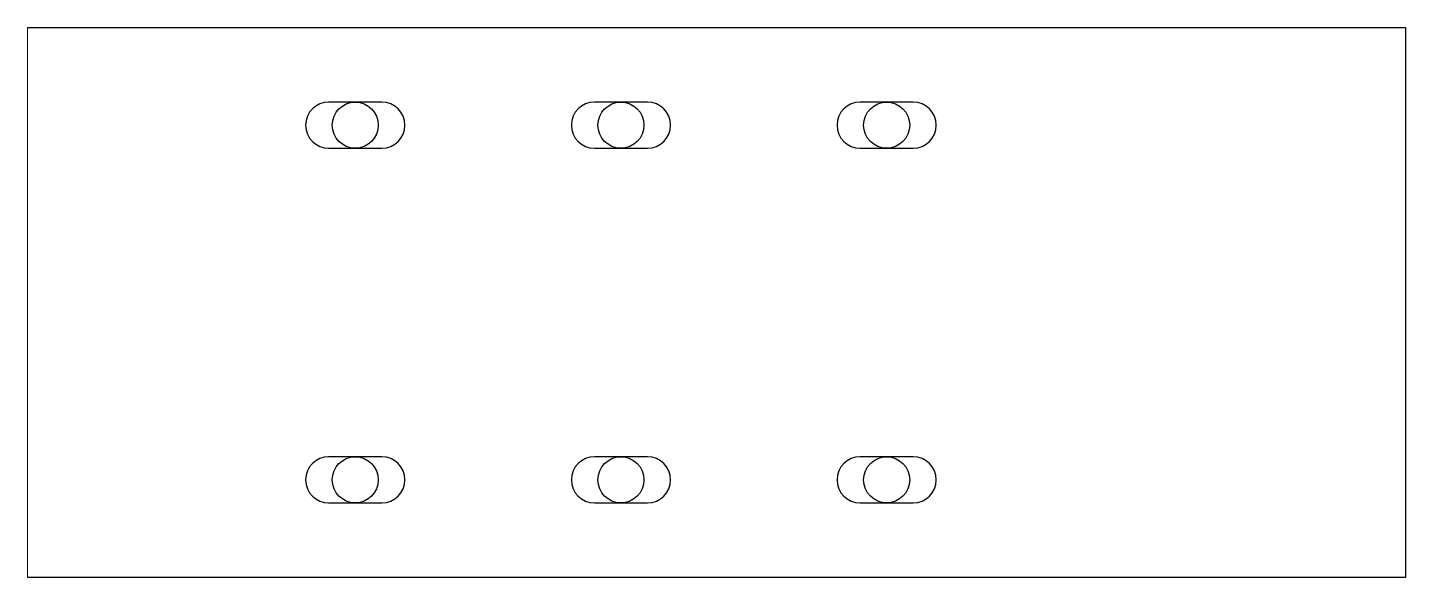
# Paper-space layout 'Layout1' of a CAD drawing. Header units: millimetres. Extents: x 0 to 257, y 46 to 149.
# The model-space entities are those that its viewports show. They can reach past a viewport. Long polylines and large blocks are cut down to what shows.
import ezdxf

# ---------------------------------------------------------------- set-up
doc = ezdxf.new("R2010")
doc.units = ezdxf.units.MM
doc.header["$LTSCALE"] = 10
doc.layers.add('BOLTS', color=6, linetype='Continuous')
doc.layers.add('MEMBERS', color=5, linetype='Continuous')

msp = doc.modelspace()

# ---------------------------------------------------------------- linework, layer by layer
at = {"layer": 'BOLTS', "color": 4, "linetype": 'Continuous'}
for p, q in [((199.98, 113), (169.98, 113)), ((349.98, 113), (319.98, 113)), ((499.98, 113), (469.98, 113)), ((169.98, 87), (199.98, 87)), ((319.98, 87), (349.98, 87)), ((469.98, 87), (499.98, 87)), ((199.98, -87), (169.98, -87)), ((349.98, -87), (319.98, -87)), ((499.98, -87), (469.98, -87)), ((169.98, -113), (199.98, -113)), ((319.98, -113), (349.98, -113)), ((469.98, -113), (499.98, -113))]:
    msp.add_line(p, q, dxfattribs=at)
at = {"layer": 'BOLTS', "color": 5, "linetype": 'Continuous'}
for centre in [(184.98, 100), (334.98, 100), (484.98, 100), (184.98, -100), (334.98, -100), (484.98, -100)]:
    msp.add_circle(centre, 13, dxfattribs=at)
at = {"layer": 'BOLTS', "color": 4, "linetype": 'Continuous'}
for centre, start, end in [((169.98, 100), 90, 270), ((199.98, 100), 270, 90), ((319.98, 100), 90, 270), ((349.98, 100), 270, 90), ((469.98, 100), 90, 270), ((499.98, 100), 270, 90), ((169.98, -100), 90, 270), ((199.98, -100), 270, 90), ((319.98, -100), 90, 270), ((349.98, -100), 270, 90), ((469.98, -100), 90, 270), ((499.98, -100), 270, 90)]:
    msp.add_arc(centre, 13, start, end, dxfattribs=at)
at = {"layer": 'MEMBERS', "color": 3, "linetype": 'Continuous'}
for p, q in [((0, -155), (0, 155)), ((0, 155), (777.83, 155)), ((777.83, 155), (777.83, -155)), ((777.83, -155), (0, -155))]:
    msp.add_line(p, q, dxfattribs=at)

psp = doc.layouts.get("Layout1")

# ---------------------------------------------------------------- viewports
at = {"layer": '0'}
psp.add_viewport(center=(128.5, 97.5), size=(257, 102.4255), view_center_point=(388.92, 0), view_height=310, dxfattribs=at)

doc.saveas('drawing.dxf')
